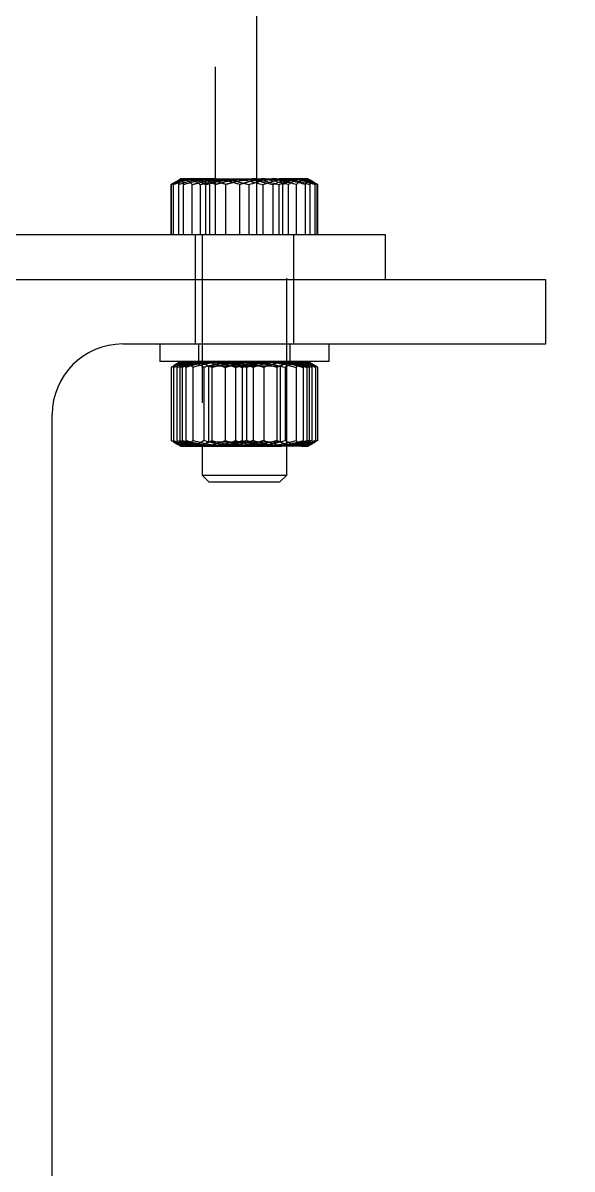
# Model space of a CAD drawing. Header units: metres. Extents: x 0 to 21025, y 0 to 14850.
# Drawn here: x 5319 to 5578, y 3404 to 3946 of the extents above; entities that cross this region are included whole.
import ezdxf

# ---------------------------------------------------------------- set-up
doc = ezdxf.new("R2010")
doc.units = ezdxf.units.M
doc.header["$LTSCALE"] = 25
doc.linetypes.add('HIDDEN2', pattern=[4.7625, 3.175, -1.5875])
doc.linetypes.add('PHANTOM', pattern=[63.5, 31.75, -6.35, 6.35, -6.35, 6.35, -6.35])
for name, color, linetype in [('SL1', 8, 'Continuous'), ('SL4', 4, 'Continuous'), ('SRE', 2, 'PHANTOM'), ('ST1', 7, 'HIDDEN2')]:
    doc.layers.add(name, color=color, linetype=linetype)

msp = doc.modelspace()

# ---------------------------------------------------------------- linework, layer by layer
at = {"layer": 'SL1'}
for p, q in [((5565.728, 3824.629), (5079.062, 3824.629)), ((5565.728, 3794.296), (5565.728, 3824.629)), ((5365.895, 3794.296), (5565.728, 3794.296)), ((5332.562, 3028.296), (5332.562, 3760.963))]:
    msp.add_line(p, q, dxfattribs=at)
msp.add_arc((5365.895, 3760.963), 33.333, 90, 180, dxfattribs=at)
at = {"layer": 'SL4'}
for p, q in [((5429.178, 3872.296), (5429.178, 4479.446)), ((5410.036, 3872.296), (5393.406, 3872.296)), ((5410.036, 3872.296), (5439.975, 3872.296)), ((5453.284, 3872.296), (5439.975, 3872.296)), ((5454.396, 3871.689), (5453.345, 3872.296)), ((5392.299, 3845.796), (5392.299, 3869.616)), ((5394.513, 3845.796), (5394.513, 3869.616)), ((5425.559, 3845.796), (5425.559, 3869.616)), ((5454.152, 3870.472), (5456.764, 3869.616)), ((5454.391, 3845.796), (5454.391, 3869.616)), ((5456.017, 3870.753), (5454.396, 3871.689)), ((5457.735, 3869.616), (5455.959, 3870.653)), ((5456.764, 3845.796), (5456.764, 3869.616)), ((5456.959, 3869.917), (5457.735, 3869.616)), ((5457.735, 3845.796), (5457.735, 3869.616)), ((5457.97, 3845.796), (5457.97, 3869.616)), ((5490.012, 3845.796), (5156.678, 3845.796)), ((5490.012, 3824.629), (5490.012, 3845.796)), ((5383.345, 3794.296), (5383.345, 3785.963)), ((5463.345, 3785.963), (5463.345, 3794.296)), ((5405.6, 3785.963), (5383.345, 3785.963)), ((5393.345, 3785.963), (5389.871, 3783.957)), ((5463.345, 3785.963), (5405.6, 3785.963)), ((5456.819, 3783.957), (5453.345, 3785.963)), ((5389.942, 3783.798), (5388.775, 3783.283)), ((5388.775, 3783.283), (5388.775, 3748.642)), ((5407.977, 3783.283), (5407.977, 3748.642)), ((5442.547, 3783.283), (5442.547, 3748.642)), ((5457.915, 3783.283), (5457.915, 3748.642)), ((5389.942, 3748.127), (5388.775, 3748.642)), ((5389.871, 3747.968), (5393.345, 3745.963)), ((5453.345, 3745.963), (5456.819, 3747.968)), ((5393.345, 3745.963), (5398.376, 3745.963)), ((5398.376, 3745.963), (5425.262, 3745.963)), ((5403.345, 3745.963), (5403.345, 3732.343)), ((5450.231, 3745.963), (5425.262, 3745.963)), ((5443.345, 3732.343), (5443.345, 3745.963)), ((5450.231, 3745.963), (5453.345, 3745.963)), ((5403.345, 3732.343), (5406.558, 3729.129)), ((5403.345, 3732.343), (5414.472, 3732.343)), ((5414.472, 3732.343), (5443.345, 3732.343)), ((5440.132, 3729.129), (5443.345, 3732.343)), ((5406.558, 3729.129), (5415.898, 3729.129)), ((5415.898, 3729.129), (5440.132, 3729.129))]:
    msp.add_line(p, q, dxfattribs=at)
for points, knots in [([(5392.299, 3869.616), (5392.479, 3870.365), (5392.842, 3871.877), (5393.217, 3872.155), (5393.406, 3872.296)], [0, 0, 0, 0, 0.495458, 1, 1, 1, 1]), ([(5393.406, 3872.296), (5393.433, 3872.293), (5393.631, 3872.268), (5394.006, 3871.683), (5394.343, 3870.31), (5394.513, 3869.616)], [0, 0, 0, 0, 0.07009, 0.5307844, 1, 1, 1, 1]), ([(5394.513, 3869.616), (5395.505, 3869.927), (5400.558, 3871.511), (5405.813, 3871.946), (5410.036, 3872.296)], [0, 0, 0, 0, 0.1963527, 1, 1, 1, 1]), ([(5410.036, 3872.296), (5411.194, 3872.269), (5416.445, 3872.148), (5421.566, 3870.725), (5425.559, 3869.616)], [0, 0, 0, 0, 0.2203639, 1, 1, 1, 1]), ([(5425.559, 3869.616), (5427.9, 3870.365), (5432.626, 3871.877), (5437.51, 3872.155), (5439.975, 3872.296)], [0, 0, 0, 0, 0.495458, 1, 1, 1, 1]), ([(5439.975, 3872.296), (5440.317, 3872.293), (5442.904, 3872.268), (5447.783, 3871.683), (5452.175, 3870.31), (5454.391, 3869.616)], [0, 0, 0, 0, 0.07009, 0.5307844, 1, 1, 1, 1]), ([(5454.391, 3869.616), (5454.211, 3870.365), (5453.848, 3871.877), (5453.473, 3872.155), (5453.284, 3872.296)], [0, 0, 0, 0, 0.495458, 1, 1, 1, 1]), ([(5456.764, 3869.616), (5456.052, 3870.448), (5455.263, 3871.37), (5454.446, 3871.615), (5454.367, 3871.639)], [0, 0, 0, 0, 0.9023039, 1, 1, 1, 1]), ([(5388.775, 3783.283), (5390.334, 3784.032), (5393.481, 3785.543), (5396.735, 3785.822), (5398.376, 3785.963)], [0, 0, 0, 0, 0.495458, 1, 1, 1, 1]), ([(5398.376, 3785.963), (5398.604, 3785.959), (5400.327, 3785.935), (5403.577, 3785.35), (5406.501, 3783.976), (5407.977, 3783.283)], [0, 0, 0, 0, 0.07009, 0.5307844, 1, 1, 1, 1]), ([(5407.977, 3783.283), (5410.784, 3784.032), (5416.45, 3785.543), (5422.307, 3785.822), (5425.262, 3785.963)], [0, 0, 0, 0, 0.495458, 1, 1, 1, 1]), ([(5425.262, 3785.963), (5425.672, 3785.959), (5428.775, 3785.935), (5434.625, 3785.35), (5439.891, 3783.976), (5442.547, 3783.283)], [0, 0, 0, 0, 0.07009, 0.5307844, 1, 1, 1, 1]), ([(5450.231, 3785.963), (5449.533, 3785.923), (5446.932, 3785.775), (5444.4, 3784.336), (5442.547, 3783.283)], [0, 0, 0, 0, 0.2686336, 1, 1, 1, 1]), ([(5457.915, 3783.283), (5457.27, 3783.688), (5454.766, 3785.258), (5452.163, 3785.662), (5450.231, 3785.963)], [0, 0, 0, 0, 0.25755135, 1, 1, 1, 1]), ([(5388.775, 3748.642), (5390.334, 3747.893), (5393.481, 3746.382), (5396.735, 3746.103), (5398.376, 3745.963)], [0, 0, 0, 0, 0.495458, 1, 1, 1, 1]), ([(5398.376, 3745.963), (5398.604, 3745.966), (5400.327, 3745.99), (5403.577, 3746.575), (5406.501, 3747.949), (5407.977, 3748.642)], [0, 0, 0, 0, 0.07009, 0.5307844, 1, 1, 1, 1]), ([(5407.977, 3748.642), (5410.784, 3747.893), (5416.45, 3746.382), (5422.307, 3746.103), (5425.262, 3745.963)], [0, 0, 0, 0, 0.495458, 1, 1, 1, 1]), ([(5425.262, 3745.963), (5425.672, 3745.966), (5428.775, 3745.99), (5434.625, 3746.575), (5439.891, 3747.949), (5442.547, 3748.642)], [0, 0, 0, 0, 0.07009, 0.5307844, 1, 1, 1, 1]), ([(5450.231, 3745.963), (5449.533, 3746.002), (5446.932, 3746.15), (5444.4, 3747.589), (5442.547, 3748.642)], [0, 0, 0, 0, 0.2686336, 1, 1, 1, 1]), ([(5457.915, 3748.642), (5457.27, 3748.238), (5454.766, 3746.667), (5452.163, 3746.263), (5450.231, 3745.963)], [0, 0, 0, 0, 0.25755135, 1, 1, 1, 1])]:
    msp.add_open_spline(points, degree=3, knots=knots, dxfattribs=at)
at = {"layer": 'SRE'}
msp.add_circle((5312.228, 3632.837), 854.648, dxfattribs=at)
at = {"layer": 'ST1'}
for p, q in [((5409.678, 3845.796), (5409.678, 4481.911)), ((5393.345, 3872.296), (5392.294, 3871.689)), ((5393.406, 3872.296), (5393.345, 3872.296)), ((5424.256, 3872.296), (5423.597, 3872.211)), ((5429.178, 3845.796), (5429.178, 3872.296)), ((5454.367, 3871.639), (5452.358, 3872.296)), ((5453.345, 3872.296), (5453.284, 3872.296)), ((5388.72, 3845.796), (5388.72, 3869.616)), ((5388.955, 3845.796), (5388.955, 3869.616)), ((5390.673, 3870.753), (5389.258, 3869.936)), ((5389.926, 3845.796), (5389.926, 3869.616)), ((5392.294, 3871.689), (5390.673, 3870.753)), ((5398.739, 3845.796), (5398.739, 3869.616)), ((5402.545, 3845.796), (5402.545, 3869.616)), ((5405.121, 3845.796), (5405.121, 3869.616)), ((5406.944, 3845.796), (5406.944, 3869.616)), ((5409.755, 3845.796), (5409.755, 3869.616)), ((5414.532, 3845.796), (5414.532, 3869.616)), ((5421.131, 3845.796), (5421.131, 3869.616)), ((5432.158, 3845.796), (5432.158, 3869.616)), ((5436.935, 3845.796), (5436.935, 3869.616)), ((5439.746, 3845.796), (5439.746, 3869.616)), ((5441.569, 3869.616), (5440.906, 3869.741)), ((5441.569, 3845.796), (5441.569, 3869.616)), ((5444.145, 3845.796), (5444.145, 3869.616)), ((5447.951, 3845.796), (5447.951, 3869.616)), ((5452.177, 3845.796), (5452.177, 3869.616)), ((5457.433, 3869.936), (5456.017, 3870.753)), ((5457.97, 3869.616), (5457.406, 3869.889)), ((5400.012, 3845.796), (5400.012, 3824.629)), ((5403.345, 3845.796), (5403.345, 3745.963)), ((5443.345, 3745.963), (5443.345, 3845.796)), ((5446.678, 3824.629), (5446.678, 3845.796)), ((5400.012, 3824.629), (5400.012, 3794.296)), ((5446.678, 3794.296), (5446.678, 3824.629)), ((5401.678, 3794.296), (5401.678, 3785.963)), ((5445.012, 3785.963), (5445.012, 3794.296)), ((5403.345, 3785.963), (5403.345, 3785.878)), ((5441.269, 3785.878), (5403.345, 3785.878)), ((5403.345, 3785.878), (5406.345, 3783.777)), ((5440.345, 3783.777), (5443.345, 3785.878)), ((5443.345, 3785.878), (5441.269, 3785.878)), ((5443.345, 3785.878), (5443.345, 3785.963)), ((5452.659, 3785.31), (5448.314, 3785.963)), ((5389.844, 3783.283), (5389.844, 3748.642)), ((5391.481, 3783.283), (5391.481, 3748.642)), ((5392.833, 3783.283), (5392.833, 3748.642)), ((5393.885, 3783.283), (5393.885, 3748.642)), ((5395.644, 3783.283), (5395.644, 3748.642)), ((5398.962, 3783.283), (5398.962, 3748.642)), ((5404.143, 3783.283), (5404.143, 3748.642)), ((5440.345, 3783.777), (5406.345, 3783.777)), ((5406.345, 3783.777), (5406.345, 3748.063)), ((5414.227, 3783.283), (5414.227, 3748.642)), ((5419.182, 3783.283), (5419.182, 3748.642)), ((5422.293, 3783.283), (5422.293, 3748.642)), ((5424.397, 3783.283), (5424.397, 3748.642)), ((5427.508, 3783.283), (5427.508, 3748.642)), ((5432.463, 3783.283), (5432.463, 3748.642)), ((5438.713, 3783.283), (5438.713, 3748.642)), ((5440.345, 3748.063), (5440.345, 3783.777)), ((5447.728, 3783.283), (5447.728, 3748.642)), ((5451.046, 3783.283), (5451.046, 3748.642)), ((5452.805, 3783.283), (5452.805, 3748.642)), ((5457.915, 3783.283), (5453.665, 3785.04)), ((5453.857, 3783.283), (5453.857, 3748.642)), ((5455.209, 3783.283), (5455.209, 3748.642)), ((5456.846, 3783.283), (5456.846, 3748.642)), ((5406.345, 3748.063), (5403.345, 3745.963)), ((5406.345, 3748.063), (5438.581, 3748.063)), ((5438.581, 3748.063), (5439.746, 3748.063)), ((5439.746, 3748.063), (5440.222, 3748.063)), ((5443.345, 3745.963), (5440.345, 3748.063)), ((5457.915, 3748.642), (5453.665, 3746.885)), ((5393.562, 3745.963), (5393.126, 3746.126)), ((5452.659, 3746.615), (5448.314, 3745.963)), ((5454.418, 3746.928), (5452.287, 3745.963)), ((5453.555, 3746.386), (5453.128, 3745.963))]:
    msp.add_line(p, q, dxfattribs=at)
for points, knots in [([(5397.832, 3872.296), (5397.616, 3872.293), (5395.98, 3872.268), (5392.896, 3871.683), (5390.121, 3870.31), (5388.72, 3869.616)], [0, 0, 0, 0, 0.07009003, 0.53078443, 1, 1, 1, 1]), ([(5388.955, 3869.616), (5390.059, 3870.365), (5392.286, 3871.877), (5394.588, 3872.155), (5395.75, 3872.296)], [0, 0, 0, 0, 0.495458, 1, 1, 1, 1]), ([(5399.355, 3872.296), (5399.109, 3872.293), (5397.242, 3872.268), (5393.722, 3871.683), (5390.554, 3870.31), (5388.955, 3869.616)], [0, 0, 0, 0, 0.07009, 0.5307844, 1, 1, 1, 1]), ([(5389.284, 3869.889), (5390.43, 3870.527), (5392.932, 3871.918), (5395.518, 3872.163), (5396.921, 3872.296)], [0, 0, 0, 0, 0.4577152, 1, 1, 1, 1]), ([(5389.926, 3869.616), (5390.641, 3870.365), (5392.086, 3871.877), (5393.579, 3872.155), (5394.332, 3872.296)], [0, 0, 0, 0, 0.495458, 1, 1, 1, 1]), ([(5402.229, 3872.296), (5401.937, 3872.293), (5399.729, 3872.268), (5395.565, 3871.683), (5391.817, 3870.31), (5389.926, 3869.616)], [0, 0, 0, 0, 0.07009, 0.5307844, 1, 1, 1, 1]), ([(5406.715, 3872.296), (5406.374, 3872.293), (5403.786, 3872.268), (5398.907, 3871.683), (5394.515, 3870.31), (5392.299, 3869.616)], [0, 0, 0, 0, 0.07009, 0.5307844, 1, 1, 1, 1]), ([(5394.332, 3872.296), (5394.437, 3872.293), (5395.228, 3872.268), (5396.719, 3871.683), (5398.061, 3870.31), (5398.739, 3869.616)], [0, 0, 0, 0, 0.07009, 0.5307844, 1, 1, 1, 1]), ([(5395.75, 3872.296), (5395.911, 3872.293), (5397.131, 3872.268), (5399.43, 3871.683), (5401.5, 3870.31), (5402.545, 3869.616)], [0, 0, 0, 0, 0.07009, 0.5307844, 1, 1, 1, 1]), ([(5396.921, 3872.296), (5397.115, 3872.293), (5398.587, 3872.268), (5401.362, 3871.683), (5403.861, 3870.31), (5405.121, 3869.616)], [0, 0, 0, 0, 0.07009, 0.5307844, 1, 1, 1, 1]), ([(5406.944, 3869.616), (5405.464, 3870.365), (5402.477, 3871.877), (5399.39, 3872.155), (5397.832, 3872.296)], [0, 0, 0, 0, 0.49545796, 1, 1, 1, 1]), ([(5398.739, 3869.616), (5399.807, 3869.927), (5405.246, 3871.511), (5410.902, 3871.946), (5415.448, 3872.296)], [0, 0, 0, 0, 0.1963527, 1, 1, 1, 1]), ([(5409.755, 3869.616), (5408.066, 3870.365), (5404.657, 3871.877), (5401.133, 3872.155), (5399.355, 3872.296)], [0, 0, 0, 0, 0.495458, 1, 1, 1, 1]), ([(5414.532, 3869.616), (5412.534, 3870.365), (5408.501, 3871.877), (5404.332, 3872.155), (5402.229, 3872.296)], [0, 0, 0, 0, 0.495458, 1, 1, 1, 1]), ([(5402.545, 3869.616), (5403.644, 3869.927), (5409.241, 3871.511), (5415.062, 3871.946), (5419.74, 3872.296)], [0, 0, 0, 0, 0.1963527, 1, 1, 1, 1]), ([(5405.121, 3869.616), (5406.228, 3869.927), (5411.863, 3871.511), (5417.724, 3871.946), (5422.434, 3872.296)], [0, 0, 0, 0, 0.1963527, 1, 1, 1, 1]), ([(5421.131, 3869.616), (5418.79, 3870.365), (5414.065, 3871.877), (5409.18, 3872.155), (5406.715, 3872.296)], [0, 0, 0, 0, 0.495458, 1, 1, 1, 1]), ([(5426.95, 3872.296), (5422.272, 3871.946), (5416.451, 3871.511), (5410.854, 3869.927), (5409.755, 3869.616)], [0, 0, 0, 0, 0.8036473, 1, 1, 1, 1]), ([(5431.242, 3872.296), (5426.696, 3871.946), (5421.039, 3871.511), (5415.6, 3869.927), (5414.532, 3869.616)], [0, 0, 0, 0, 0.8036473, 1, 1, 1, 1]), ([(5415.448, 3872.296), (5416.694, 3872.269), (5422.348, 3872.148), (5427.86, 3870.725), (5432.158, 3869.616)], [0, 0, 0, 0, 0.2203639, 1, 1, 1, 1]), ([(5419.74, 3872.296), (5421.022, 3872.269), (5426.839, 3872.148), (5432.512, 3870.725), (5436.935, 3869.616)], [0, 0, 0, 0, 0.2203639, 1, 1, 1, 1]), ([(5436.654, 3872.296), (5432.431, 3871.946), (5427.176, 3871.511), (5422.123, 3869.927), (5421.131, 3869.616)], [0, 0, 0, 0, 0.8036473, 1, 1, 1, 1]), ([(5422.434, 3872.296), (5423.724, 3872.269), (5429.582, 3872.148), (5435.293, 3870.725), (5439.746, 3869.616)], [0, 0, 0, 0, 0.2203639, 1, 1, 1, 1]), ([(5444.145, 3869.616), (5439.723, 3870.725), (5434.05, 3872.148), (5428.232, 3872.269), (5426.95, 3872.296)], [0, 0, 0, 0, 0.7796361, 1, 1, 1, 1]), ([(5447.951, 3869.616), (5443.654, 3870.725), (5438.141, 3872.148), (5432.488, 3872.269), (5431.242, 3872.296)], [0, 0, 0, 0, 0.7796361, 1, 1, 1, 1]), ([(5432.158, 3869.616), (5434.156, 3870.365), (5438.189, 3871.877), (5442.358, 3872.155), (5444.461, 3872.296)], [0, 0, 0, 0, 0.495458, 1, 1, 1, 1]), ([(5452.177, 3869.616), (5448.184, 3870.725), (5443.063, 3872.148), (5437.811, 3872.269), (5436.654, 3872.296)], [0, 0, 0, 0, 0.7796361, 1, 1, 1, 1]), ([(5436.935, 3869.616), (5438.624, 3870.365), (5442.033, 3871.877), (5445.557, 3872.155), (5447.335, 3872.296)], [0, 0, 0, 0, 0.495458, 1, 1, 1, 1]), ([(5439.746, 3869.616), (5441.226, 3870.365), (5444.213, 3871.877), (5447.3, 3872.155), (5448.858, 3872.296)], [0, 0, 0, 0, 0.49545796, 1, 1, 1, 1]), ([(5449.769, 3872.296), (5449.575, 3872.293), (5448.103, 3872.268), (5445.328, 3871.683), (5442.829, 3870.31), (5441.569, 3869.616)], [0, 0, 0, 0, 0.07009, 0.5307844, 1, 1, 1, 1]), ([(5450.94, 3872.296), (5450.779, 3872.293), (5449.559, 3872.268), (5447.26, 3871.683), (5445.19, 3870.31), (5444.145, 3869.616)], [0, 0, 0, 0, 0.07009, 0.5307844, 1, 1, 1, 1]), ([(5444.461, 3872.296), (5444.753, 3872.292), (5446.961, 3872.266), (5450.239, 3871.865), (5453.125, 3870.837), (5454.152, 3870.472)], [0, 0, 0, 0, 0.0892702, 0.6760336, 1, 1, 1, 1]), ([(5447.335, 3872.296), (5447.581, 3872.293), (5449.448, 3872.268), (5452.705, 3871.746), (5455.617, 3870.494), (5456.959, 3869.917)], [0, 0, 0, 0, 0.0758106, 0.5741054, 1, 1, 1, 1]), ([(5452.358, 3872.296), (5452.254, 3872.293), (5451.463, 3872.268), (5449.971, 3871.683), (5448.629, 3870.31), (5447.951, 3869.616)], [0, 0, 0, 0, 0.07009, 0.5307844, 1, 1, 1, 1]), ([(5448.858, 3872.296), (5449.074, 3872.293), (5450.71, 3872.268), (5453.794, 3871.683), (5456.569, 3870.31), (5457.97, 3869.616)], [0, 0, 0, 0, 0.07009, 0.5307844, 1, 1, 1, 1]), ([(5456.599, 3870.28), (5455.721, 3870.759), (5453.484, 3871.98), (5451.173, 3872.177), (5449.769, 3872.296)], [0, 0, 0, 0, 0.3927689, 1, 1, 1, 1]), ([(5455.959, 3870.653), (5455.443, 3870.986), (5453.801, 3872.043), (5452.104, 3872.193), (5450.94, 3872.296)], [0, 0, 0, 0, 0.3142302, 1, 1, 1, 1]), ([(5453.284, 3872.296), (5453.257, 3872.293), (5453.059, 3872.268), (5452.684, 3871.683), (5452.347, 3870.31), (5452.177, 3869.616)], [0, 0, 0, 0, 0.07009, 0.5307844, 1, 1, 1, 1]), ([(5389.844, 3783.283), (5391.824, 3784.032), (5395.82, 3785.543), (5399.951, 3785.822), (5402.035, 3785.963)], [0, 0, 0, 0, 0.495458, 1, 1, 1, 1]), ([(5396.459, 3785.963), (5395.76, 3785.928), (5393.555, 3785.821), (5391.408, 3784.619), (5389.942, 3783.798)], [0, 0, 0, 0, 0.3170082, 1, 1, 1, 1]), ([(5391.481, 3783.283), (5393.73, 3784.032), (5398.27, 3785.543), (5402.964, 3785.822), (5405.331, 3785.963)], [0, 0, 0, 0, 0.49545796, 1, 1, 1, 1]), ([(5392.833, 3783.283), (5395.225, 3784.032), (5400.053, 3785.543), (5405.044, 3785.822), (5407.563, 3785.963)], [0, 0, 0, 0, 0.495458, 1, 1, 1, 1]), ([(5393.331, 3785.922), (5393.293, 3785.886), (5393.124, 3785.729), (5392.96, 3784.348), (5392.833, 3783.283)], [0, 0, 0, 0, 0.22865308, 1, 1, 1, 1]), ([(5393.885, 3783.283), (5393.841, 3783.688), (5393.669, 3785.258), (5393.491, 3785.662), (5393.359, 3785.963)], [0, 0, 0, 0, 0.2575513, 1, 1, 1, 1]), ([(5395.644, 3783.283), (5395.469, 3783.688), (5394.791, 3785.258), (5394.086, 3785.662), (5393.562, 3785.963)], [0, 0, 0, 0, 0.2575513, 1, 1, 1, 1]), ([(5409.141, 3785.963), (5408.78, 3785.959), (5406.041, 3785.935), (5400.878, 3785.35), (5396.23, 3783.976), (5393.885, 3783.283)], [0, 0, 0, 0, 0.07009, 0.5307844, 1, 1, 1, 1]), ([(5398.962, 3783.283), (5398.579, 3783.688), (5397.093, 3785.258), (5395.549, 3785.662), (5394.403, 3785.963)], [0, 0, 0, 0, 0.2575513, 1, 1, 1, 1]), ([(5411.576, 3785.963), (5411.198, 3785.959), (5408.339, 3785.935), (5402.947, 3785.35), (5398.093, 3783.976), (5395.644, 3783.283)], [0, 0, 0, 0, 0.07009, 0.5307844, 1, 1, 1, 1]), ([(5404.143, 3783.283), (5403.498, 3783.688), (5400.993, 3785.258), (5398.391, 3785.662), (5396.459, 3785.963)], [0, 0, 0, 0, 0.2575513, 1, 1, 1, 1]), ([(5415.713, 3785.963), (5415.316, 3785.959), (5412.309, 3785.935), (5406.64, 3785.35), (5401.537, 3783.976), (5398.962, 3783.283)], [0, 0, 0, 0, 0.07009, 0.5307844, 1, 1, 1, 1]), ([(5402.035, 3785.963), (5402.324, 3785.959), (5404.513, 3785.935), (5408.639, 3785.35), (5412.353, 3783.976), (5414.227, 3783.283)], [0, 0, 0, 0, 0.07009, 0.5307844, 1, 1, 1, 1]), ([(5421.428, 3785.963), (5421.018, 3785.959), (5417.915, 3785.935), (5412.065, 3785.35), (5406.8, 3783.976), (5404.143, 3783.283)], [0, 0, 0, 0, 0.07009, 0.5307844, 1, 1, 1, 1]), ([(5405.331, 3785.963), (5405.66, 3785.959), (5408.146, 3785.935), (5412.834, 3785.35), (5417.053, 3783.976), (5419.182, 3783.283)], [0, 0, 0, 0, 0.07009, 0.5307844, 1, 1, 1, 1]), ([(5407.563, 3785.963), (5407.912, 3785.959), (5410.556, 3785.935), (5415.541, 3785.35), (5420.029, 3783.976), (5422.293, 3783.283)], [0, 0, 0, 0, 0.07009, 0.5307844, 1, 1, 1, 1]), ([(5424.397, 3783.283), (5421.92, 3784.032), (5416.919, 3785.543), (5411.749, 3785.822), (5409.141, 3785.963)], [0, 0, 0, 0, 0.495458, 1, 1, 1, 1]), ([(5427.508, 3783.283), (5424.921, 3784.032), (5419.698, 3785.543), (5414.3, 3785.822), (5411.576, 3785.963)], [0, 0, 0, 0, 0.495458, 1, 1, 1, 1]), ([(5414.227, 3783.283), (5416.947, 3784.032), (5422.438, 3785.543), (5428.114, 3785.822), (5430.977, 3785.963)], [0, 0, 0, 0, 0.495458, 1, 1, 1, 1]), ([(5432.463, 3783.283), (5429.743, 3784.032), (5424.252, 3785.543), (5418.577, 3785.822), (5415.713, 3785.963)], [0, 0, 0, 0, 0.495458, 1, 1, 1, 1]), ([(5419.182, 3783.283), (5421.769, 3784.032), (5426.992, 3785.543), (5432.39, 3785.822), (5435.114, 3785.963)], [0, 0, 0, 0, 0.495458, 1, 1, 1, 1]), ([(5438.713, 3783.283), (5435.906, 3784.032), (5430.24, 3785.543), (5424.383, 3785.822), (5421.428, 3785.963)], [0, 0, 0, 0, 0.49545796, 1, 1, 1, 1]), ([(5422.293, 3783.283), (5424.77, 3784.032), (5429.771, 3785.543), (5434.941, 3785.822), (5437.549, 3785.963)], [0, 0, 0, 0, 0.495458, 1, 1, 1, 1]), ([(5439.127, 3785.963), (5438.778, 3785.959), (5436.134, 3785.935), (5431.149, 3785.35), (5426.662, 3783.976), (5424.397, 3783.283)], [0, 0, 0, 0, 0.07009, 0.5307844, 1, 1, 1, 1]), ([(5441.359, 3785.963), (5441.03, 3785.959), (5438.544, 3785.935), (5433.857, 3785.35), (5429.637, 3783.976), (5427.508, 3783.283)], [0, 0, 0, 0, 0.07009, 0.5307844, 1, 1, 1, 1]), ([(5430.977, 3785.963), (5431.374, 3785.959), (5434.381, 3785.935), (5440.05, 3785.35), (5445.153, 3783.976), (5447.728, 3783.283)], [0, 0, 0, 0, 0.07009, 0.5307844, 1, 1, 1, 1]), ([(5444.655, 3785.963), (5444.366, 3785.959), (5442.177, 3785.935), (5438.051, 3785.35), (5434.337, 3783.976), (5432.463, 3783.283)], [0, 0, 0, 0, 0.07009003, 0.53078443, 1, 1, 1, 1]), ([(5435.114, 3785.963), (5435.492, 3785.959), (5438.352, 3785.935), (5443.744, 3785.35), (5448.597, 3783.976), (5451.046, 3783.283)], [0, 0, 0, 0, 0.07009, 0.5307844, 1, 1, 1, 1]), ([(5437.549, 3785.963), (5437.911, 3785.959), (5440.649, 3785.935), (5445.812, 3785.35), (5450.46, 3783.976), (5452.805, 3783.283)], [0, 0, 0, 0, 0.07009, 0.5307844, 1, 1, 1, 1]), ([(5448.314, 3785.963), (5448.086, 3785.959), (5446.363, 3785.935), (5443.114, 3785.35), (5440.189, 3783.976), (5438.713, 3783.283)], [0, 0, 0, 0, 0.07009, 0.5307844, 1, 1, 1, 1]), ([(5453.857, 3783.283), (5451.465, 3784.032), (5446.637, 3785.543), (5441.646, 3785.822), (5439.127, 3785.963)], [0, 0, 0, 0, 0.495458, 1, 1, 1, 1]), ([(5455.209, 3783.283), (5452.96, 3784.032), (5448.42, 3785.543), (5443.727, 3785.822), (5441.359, 3785.963)], [0, 0, 0, 0, 0.495458, 1, 1, 1, 1]), ([(5456.846, 3783.283), (5454.866, 3784.032), (5450.87, 3785.543), (5446.739, 3785.822), (5444.655, 3785.963)], [0, 0, 0, 0, 0.495458, 1, 1, 1, 1]), ([(5452.287, 3785.963), (5451.873, 3785.923), (5450.329, 3785.775), (5448.827, 3784.336), (5447.728, 3783.283)], [0, 0, 0, 0, 0.2686336, 1, 1, 1, 1]), ([(5453.128, 3785.963), (5452.938, 3785.923), (5452.234, 3785.775), (5451.548, 3784.336), (5451.046, 3783.283)], [0, 0, 0, 0, 0.2686336, 1, 1, 1, 1]), ([(5453.331, 3785.963), (5453.283, 3785.923), (5453.105, 3785.775), (5452.932, 3784.336), (5452.805, 3783.283)], [0, 0, 0, 0, 0.2686336, 1, 1, 1, 1]), ([(5453.857, 3783.283), (5453.813, 3783.689), (5453.651, 3785.184), (5453.482, 3785.572), (5453.359, 3785.855)], [0, 0, 0, 0, 0.2715694, 1, 1, 1, 1]), ([(5389.844, 3748.642), (5391.824, 3747.893), (5395.82, 3746.382), (5399.951, 3746.103), (5402.035, 3745.963)], [0, 0, 0, 0, 0.495458, 1, 1, 1, 1]), ([(5396.459, 3745.963), (5395.76, 3745.997), (5393.555, 3746.105), (5391.408, 3747.306), (5389.942, 3748.127)], [0, 0, 0, 0, 0.3170082, 1, 1, 1, 1]), ([(5391.481, 3748.642), (5393.73, 3747.893), (5398.27, 3746.382), (5402.964, 3746.103), (5405.331, 3745.963)], [0, 0, 0, 0, 0.495458, 1, 1, 1, 1]), ([(5392.833, 3748.642), (5395.225, 3747.893), (5400.053, 3746.382), (5405.044, 3746.103), (5407.563, 3745.963)], [0, 0, 0, 0, 0.495458, 1, 1, 1, 1]), ([(5393.359, 3745.963), (5393.311, 3746.002), (5393.133, 3746.15), (5392.96, 3747.589), (5392.833, 3748.642)], [0, 0, 0, 0, 0.2686336, 1, 1, 1, 1]), ([(5393.885, 3748.642), (5393.841, 3748.238), (5393.669, 3746.667), (5393.491, 3746.263), (5393.359, 3745.963)], [0, 0, 0, 0, 0.2575513, 1, 1, 1, 1]), ([(5395.644, 3748.642), (5395.469, 3748.238), (5394.791, 3746.667), (5394.086, 3746.263), (5393.562, 3745.963)], [0, 0, 0, 0, 0.2575513, 1, 1, 1, 1]), ([(5409.141, 3745.963), (5408.78, 3745.966), (5406.041, 3745.99), (5400.878, 3746.575), (5396.23, 3747.949), (5393.885, 3748.642)], [0, 0, 0, 0, 0.07009, 0.5307844, 1, 1, 1, 1]), ([(5398.962, 3748.642), (5398.579, 3748.238), (5397.093, 3746.667), (5395.549, 3746.263), (5394.403, 3745.963)], [0, 0, 0, 0, 0.2575513, 1, 1, 1, 1]), ([(5411.576, 3745.963), (5411.198, 3745.966), (5408.339, 3745.99), (5402.947, 3746.575), (5398.093, 3747.949), (5395.644, 3748.642)], [0, 0, 0, 0, 0.07009, 0.5307844, 1, 1, 1, 1]), ([(5404.143, 3748.642), (5403.498, 3748.238), (5400.993, 3746.667), (5398.391, 3746.263), (5396.459, 3745.963)], [0, 0, 0, 0, 0.25755135, 1, 1, 1, 1]), ([(5415.713, 3745.963), (5415.316, 3745.966), (5412.309, 3745.99), (5406.64, 3746.575), (5401.537, 3747.949), (5398.962, 3748.642)], [0, 0, 0, 0, 0.07009, 0.5307844, 1, 1, 1, 1]), ([(5402.035, 3745.963), (5402.324, 3745.966), (5404.513, 3745.99), (5408.639, 3746.575), (5412.353, 3747.949), (5414.227, 3748.642)], [0, 0, 0, 0, 0.07009, 0.5307844, 1, 1, 1, 1]), ([(5421.428, 3745.963), (5421.018, 3745.966), (5417.915, 3745.99), (5412.065, 3746.575), (5406.8, 3747.949), (5404.143, 3748.642)], [0, 0, 0, 0, 0.07009, 0.5307844, 1, 1, 1, 1]), ([(5405.331, 3745.963), (5405.66, 3745.966), (5408.146, 3745.99), (5412.834, 3746.575), (5417.053, 3747.949), (5419.182, 3748.642)], [0, 0, 0, 0, 0.07009, 0.5307844, 1, 1, 1, 1]), ([(5407.563, 3745.963), (5407.912, 3745.966), (5410.556, 3745.99), (5415.541, 3746.575), (5420.029, 3747.949), (5422.293, 3748.642)], [0, 0, 0, 0, 0.07009, 0.5307844, 1, 1, 1, 1]), ([(5424.397, 3748.642), (5421.92, 3747.893), (5416.919, 3746.382), (5411.749, 3746.103), (5409.141, 3745.963)], [0, 0, 0, 0, 0.495458, 1, 1, 1, 1]), ([(5427.508, 3748.642), (5424.921, 3747.893), (5419.698, 3746.382), (5414.3, 3746.103), (5411.576, 3745.963)], [0, 0, 0, 0, 0.495458, 1, 1, 1, 1]), ([(5414.227, 3748.642), (5416.947, 3747.893), (5422.438, 3746.382), (5428.114, 3746.103), (5430.977, 3745.963)], [0, 0, 0, 0, 0.495458, 1, 1, 1, 1]), ([(5432.463, 3748.642), (5429.743, 3747.893), (5424.252, 3746.382), (5418.577, 3746.103), (5415.713, 3745.963)], [0, 0, 0, 0, 0.495458, 1, 1, 1, 1]), ([(5419.182, 3748.642), (5421.769, 3747.893), (5426.992, 3746.382), (5432.39, 3746.103), (5435.114, 3745.963)], [0, 0, 0, 0, 0.495458, 1, 1, 1, 1]), ([(5438.713, 3748.642), (5435.906, 3747.893), (5430.24, 3746.382), (5424.383, 3746.103), (5421.428, 3745.963)], [0, 0, 0, 0, 0.495458, 1, 1, 1, 1]), ([(5422.293, 3748.642), (5424.77, 3747.893), (5429.771, 3746.382), (5434.941, 3746.103), (5437.549, 3745.963)], [0, 0, 0, 0, 0.495458, 1, 1, 1, 1]), ([(5439.127, 3745.963), (5438.778, 3745.966), (5436.134, 3745.99), (5431.149, 3746.575), (5426.662, 3747.949), (5424.397, 3748.642)], [0, 0, 0, 0, 0.07009, 0.5307844, 1, 1, 1, 1]), ([(5441.359, 3745.963), (5441.03, 3745.966), (5438.544, 3745.99), (5433.857, 3746.575), (5429.637, 3747.949), (5427.508, 3748.642)], [0, 0, 0, 0, 0.07009, 0.5307844, 1, 1, 1, 1]), ([(5430.977, 3745.963), (5431.374, 3745.966), (5434.381, 3745.99), (5440.05, 3746.575), (5445.153, 3747.949), (5447.728, 3748.642)], [0, 0, 0, 0, 0.07009, 0.5307844, 1, 1, 1, 1]), ([(5444.655, 3745.963), (5444.366, 3745.966), (5442.177, 3745.99), (5438.051, 3746.575), (5434.337, 3747.949), (5432.463, 3748.642)], [0, 0, 0, 0, 0.07009003, 0.53078443, 1, 1, 1, 1]), ([(5435.114, 3745.963), (5435.492, 3745.966), (5438.352, 3745.99), (5443.744, 3746.575), (5448.597, 3747.949), (5451.046, 3748.642)], [0, 0, 0, 0, 0.07009, 0.5307844, 1, 1, 1, 1]), ([(5437.549, 3745.963), (5437.911, 3745.966), (5440.649, 3745.99), (5445.812, 3746.575), (5450.46, 3747.949), (5452.805, 3748.642)], [0, 0, 0, 0, 0.07009, 0.5307844, 1, 1, 1, 1]), ([(5448.314, 3745.963), (5448.086, 3745.966), (5446.363, 3745.99), (5443.114, 3746.575), (5440.189, 3747.949), (5438.713, 3748.642)], [0, 0, 0, 0, 0.07009, 0.5307844, 1, 1, 1, 1]), ([(5453.857, 3748.642), (5451.465, 3747.893), (5446.637, 3746.382), (5441.646, 3746.103), (5439.127, 3745.963)], [0, 0, 0, 0, 0.495458, 1, 1, 1, 1]), ([(5455.209, 3748.642), (5452.96, 3747.893), (5448.42, 3746.382), (5443.727, 3746.103), (5441.359, 3745.963)], [0, 0, 0, 0, 0.495458, 1, 1, 1, 1]), ([(5456.846, 3748.642), (5454.866, 3747.893), (5450.87, 3746.382), (5446.739, 3746.103), (5444.655, 3745.963)], [0, 0, 0, 0, 0.495458, 1, 1, 1, 1]), ([(5452.287, 3745.963), (5451.873, 3746.002), (5450.329, 3746.15), (5448.827, 3747.589), (5447.728, 3748.642)], [0, 0, 0, 0, 0.2686336, 1, 1, 1, 1]), ([(5453.128, 3745.963), (5452.938, 3746.002), (5452.234, 3746.15), (5451.548, 3747.589), (5451.046, 3748.642)], [0, 0, 0, 0, 0.2686336, 1, 1, 1, 1]), ([(5453.331, 3745.963), (5453.283, 3746.002), (5453.105, 3746.15), (5452.932, 3747.589), (5452.805, 3748.642)], [0, 0, 0, 0, 0.2686336, 1, 1, 1, 1]), ([(5453.857, 3748.642), (5453.813, 3748.238), (5453.642, 3746.667), (5453.463, 3746.263), (5453.331, 3745.963)], [0, 0, 0, 0, 0.2575513, 1, 1, 1, 1]), ([(5394.403, 3745.963), (5393.987, 3745.966), (5393.271, 3745.973), (5392.573, 3746.577), (5392.28, 3746.831)], [0, 0, 0, 0, 0.5799639, 1, 1, 1, 1])]:
    msp.add_open_spline(points, degree=3, knots=knots, dxfattribs=at)

doc.saveas('drawing.dxf')
